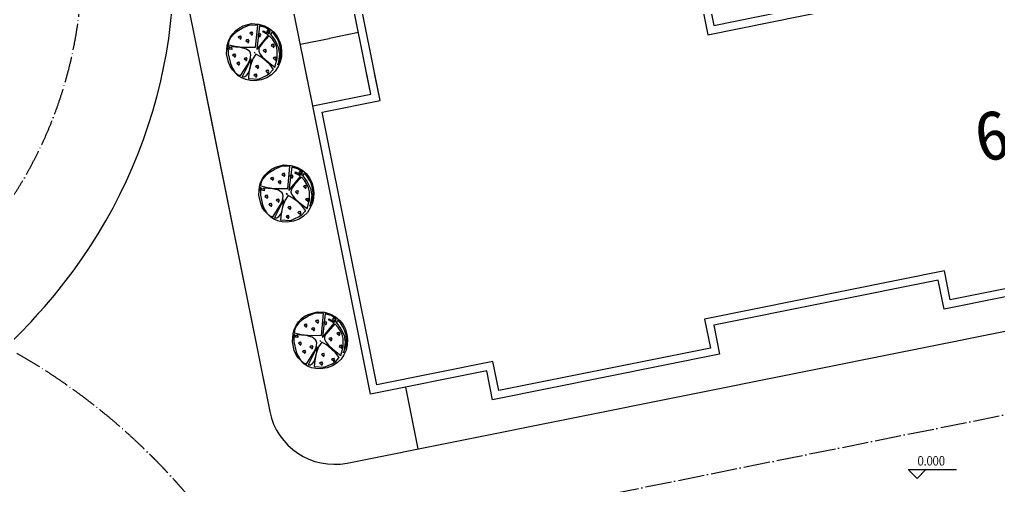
# Model space of a CAD drawing. Extents: x 1035948 to 1665131, y -158296 to 142149.
# Drawn here: x 1431022 to 1466764, y 25295 to 42329 of the extents above; entities that cross this region are included whole.
import ezdxf
from ezdxf.enums import TextEntityAlignment as Align

# ---------------------------------------------------------------- set-up
doc = ezdxf.new("R2010")
doc.units = 0
doc.header["$LTSCALE"] = 200
doc.header["$MEASUREMENT"] = 0
doc.linetypes.add('ACAD_ISO04W100', pattern=[30.5, 24, -3, 0.5, -3])
doc.layers.get('0').update_dxf_attribs({"linetype": 'CONTINUOUS'})
doc.layers.get('DEFPOINTS').update_dxf_attribs({"linetype": 'CONTINUOUS'})
for name, color, linetype in [('CH1', 7, 'CONTINUOUS'), ('DL', 21, 'CONTINUOUS'), ('LMLK', 123, 'CONTINUOUS'), ('PUB_DIM', 3, 'CONTINUOUS'), ('ZXX', 6, 'ACAD_ISO04W100'), ('桂花', 7, 'CONTINUOUS')]:
    doc.layers.add(name, color=color, linetype=linetype)
doc.styles.add('DIM_FONT', font='SIMPLEX.shx', dxfattribs={"width": 0.8})
doc.styles.add('H1', font='SimSun.ttf')
doc.dimstyles.new('NORMAL', dxfattribs={"dimscale": 3, "dimtxt": 0.18, "dimasz": 0.18, "dimexe": 0.18, "dimexo": 0.0625, "dimgap": 0.09, "dimtad": 0, "dimtih": 1, "dimtoh": 1, "dimdec": 4, "dimzin": 0, "dimdsep": 46, "dimtxsty": 'Standard', "dimblk1": '_DIMX', "dimblk2": '_DIMX', "dimcen": 0.09, "dimadec": 0, "dimazin": 0, "dimtfac": 1, "dimtdec": 4, "dimtofl": 0, "dimtmove": 0, "dimatfit": 3, "dimfxl": 0, "dimtolj": 1, "dimtzin": 0, "dimarcsym": 0})

# ---------------------------------------------------------------- blocks, each defined once
blk = doc.blocks.new('ZW05')
at = {"layer": '桂花', "color": 3, "linetype": 'Continuous'}
for points in [[(-114.438762914855, 1933.574757192284), (375.9082371061668, 1895.85575709492), (798.5392370917834, 1767.551757086068), (1153.157236993313, 1578.956757152453), (1447.484236970078, 1329.773756692186), (1681.52023702208, 1028.021757019684), (1847.543236989994, 703.4007569178939), (1953.275237033144, 348.7827568780631), (1990.994236992206, -20.98224287852645), (1975.847236998845, -390.7472431883216), (1892.984236970078, -753.08724283427), (1741.811237085145, -1085.133243046701), (1538.069237019867, -1394.607242878526), (1274.036237029824, -1658.64024300687), (949.415237066336, -1862.38224321045), (557.0782370674424, -2005.83324293606), (111.8752369778231, -2073.846243020147), (-220.1707629580051, -2058.699243303388), (-529.644762928132, -1990.686243219301), (-808.8247629115358, -1877.529242927209), (-1058.007762956899, -1718.931242931634), (-1465.491762949154, -1296.300242807716), (-1623.792762896046, -1047.414242949337), (-1737.246762960218, -775.6592432148755), (-1865.550762969069, -187.0052429847419), (-1827.534762961324, 409.0737568028271), (-1744.671762932558, 695.9757568072528), (-1616.367762923706, 967.7307570949197), (-1442.919762983453, 1224.338757112622), (-1224.030762924813, 1450.652757143602), (-974.8477630177513, 1639.247757077217), (-703.0927630066872, 1767.551757086068), (-114.438762914855, 1933.574757192284)], [(-265.6117629380897, 1835.564757170156), (-718.2397630000487, 1639.247757077217), (-1208.883762931451, 1337.495756851509), (-1420.050762969069, 1148.900756917894), (-1593.795762958005, 944.8617572188377), (-1706.952762973495, 711.1227570772171), (-1752.096762904897, 454.5147570595145), (-1722.099762966856, 454.5147570595145), (-1261.749763022177, 341.357756767422), (-786.2527629458345, 288.491756953299), (164.7412370685488, 273.3447572365403), (315.6172370431013, 1812.99275678955), (-265.6117629380897, 1835.564757170156)], [(436.4962370796129, 1782.698756802827), (240.1792369866744, 152.4657567851245), (262.751237090677, 152.4657567851245), (1040.000236977823, 1103.459757214412), (1040.000236977823, 1156.325757028535), (662.810236972291, 1360.067757232115), (692.8072370486334, 1405.211756886914), (692.8072370486334, 1435.505756873637), (1092.866237068549, 1231.763757223263), (1115.43823703425, 1231.763757223263), (1115.43823703425, 1254.335757050663), (1145.732237020973, 1254.335757050663), (1191.173237001058, 1405.211756886914), (1032.575237005483, 1548.66275716573), (851.4052370442078, 1661.819756904617), (436.4962370796129, 1782.698756802827)], [(1115.43823703425, 1080.887756833807), (640.2382370065898, 552.5247570816427), (481.6402370110154, 356.2077569887042), (391.0552370995283, 182.7597567718476), (383.6302369888872, 9.311757108196616), (466.4932370176539, -187.0052429847419), (655.0882370895706, -413.3192430157214), (964.5622370596975, -700.2212430201471), (1523.219237075187, -1130.277243254706), (1681.52023702208, -519.0512431971729), (1681.52023702208, 54.45575676299632), (1621.229237097315, 326.2107570506632), (1508.072237081826, 590.2437571790069), (1342.04923697561, 839.4267570860684), (1115.43823703425, 1080.887756833807)], [(1319.477237009909, 1329.773756692186), (1191.173237001058, 1178.897756855935), (1221.1702370774, 1156.325757028535), (1530.644237047527, 741.1197570152581), (1749.533237106167, 288.491756953299), (1840.118237017654, -209.5772428121418), (1764.680237099528, -753.08724283427), (1719.239236981142, -956.8292430378497), (1719.239236981142, -934.2572432104498), (1840.118237017654, -647.3552432060242), (1915.556237074081, -345.6032429803163), (1930.703237067442, -36.12924314849079), (1892.984236970078, 280.7697567939758), (1817.546237051953, 575.0967569090426), (1689.242237043101, 861.9987569134682), (1523.219237075187, 1118.606756931171), (1319.477237009909, 1329.773756692186)], [(-1774.965762919281, 348.7827568780631), (-1759.818762925919, -187.0052429847419), (-1601.220762930345, -873.6692432370037), (-1465.491762949154, -1190.865243228152), (-1299.46876298124, -1462.323242913932), (-1103.151763026603, -1643.493243290111), (-869.1157629746012, -1711.506242820993), (-869.1157629746012, -1688.934242993593), (-363.6217629602179, -896.5382431130856), (-212.7457629856654, -564.4922429006547), (-159.8797628949396, -270.1652427855879), (-182.4517629989423, -141.8612427767366), (-242.7427629237063, -28.40724298916757), (-484.2037629480474, 152.4657567851245), (-906.834762933664, 265.9197571258992), (-1548.35476297792, 303.6387572232634), (-1548.35476297792, 273.3447572365403), (-1472.916762921494, 152.4657567851245), (-1495.488763025496, 152.4657567851245), (-1495.488763025496, 122.4687568470836), (-1699.230762952473, 152.4657567851245), (-1699.230762952473, 175.3347572144121), (-1722.099762966856, 175.3347572144121), (-1699.230762952473, 228.200757028535), (-1601.220762930345, 250.7727568559349), (-1774.965762919281, 348.7827568780631)], [(-137.3077629292384, -526.476243307814), (-771.105762952473, -1786.944243015721), (-597.6577630122192, -1779.51924290508), (-461.6317629823461, -1688.934242993593), (-348.4747629668564, -1545.483243267983), (-265.6117629380897, -1349.166243175045), (-167.3047630055808, -911.3882427811623), (-137.3077629292384, -526.476243307814)], [(187.3132370342501, -202.1522432547063), (-31.57576302438974, -534.1982429139316), (-197.5987629923038, -1001.973243245855), (-303.3307628971525, -1492.617242900655), (-341.0497629945166, -1915.248243024573), (-318.1807629801333, -1915.248243024573), (360.7612369745038, -1960.392243232578), (919.4182369899936, -1711.506242820993), (1168.304236986674, -1545.483243267983), (1379.768237072974, -1304.022242967039), (1417.487237032037, -1281.153243090957), (1176.026237007696, -964.2542431484908), (859.1272370652296, -662.5022429227829), (519.3592369700782, -398.4692427944392), (187.3132370342501, -202.1522432547063)], [(59.00923702539876, -73.84824324585497), (134.4472370818257, -149.2862428873777), (59.00923702539876, -73.84824324585497)]]:
    blk.add_lwpolyline(points, dxfattribs=at)
at = {"layer": '桂花', "color": 51, "linetype": 'ByBlock', "elevation": 4619.999999999989}
for points in [[(1168.767418496776, 1381.28455915302), (1101.777032680809, 1498.113515688106), (1060.442539304029, 1456.795957889408), (993.452153487131, 1456.795957889408), (942.1403686064295, 1406.929939856753), (1009.130754422862, 1339.967001354322), (1060.442539304029, 1372.736098919064), (1076.12114023976, 1264.455602619797), (1118.880960973911, 1288.67623994872)], [(-827.5649699321948, 957.7183693181723), (-894.5553557481617, 1074.547325853258), (-935.889849124942, 1033.22976805456), (-1002.88023494184, 1033.22976805456), (-1054.192019822542, 983.3637500219047), (-987.2016340061091, 916.4008115194738), (-935.889849124942, 949.1699090842158), (-920.2112481892109, 840.889412784949), (-877.4514274550602, 865.1100501138717)], [(-294.297975980211, 711.7768246587366), (-361.2883617961779, 828.6057811938226), (-402.6228551729582, 787.2882233951241), (-469.6132409898564, 787.2882233951241), (-520.9250258705579, 737.422205362469), (-453.9346400541253, 670.459266860038), (-402.6228551729582, 703.22836442478), (-386.9442542372271, 594.9478681255132), (-344.1844335030764, 619.168505454436)], [(-20.82829857757315, 1244.649877043441), (-87.81868439354002, 1361.478833578527), (-129.1531777703203, 1320.161275779828), (-196.1435635872185, 1320.161275779828), (-247.45534846792, 1270.295257747173), (-180.4649626514874, 1203.332319244742), (-129.1531777703203, 1236.101416809484), (-113.4745768345892, 1127.820920510218), (-70.71475610043854, 1152.04155783914)], [(539.7849144362845, 1121.679104713723), (472.7945286203176, 1238.508061248809), (431.4600352435373, 1197.190503450111), (364.4696494266391, 1197.190503450111), (313.1578645459376, 1147.324485417455), (380.1482503623702, 1080.361546915025), (431.4600352435373, 1113.130644479766), (447.1386361792684, 1004.8501481805), (489.8984569134191, 1029.070785509422)], [(922.6439601560123, 14.94215374067426), (855.6535743400455, 131.7711102757603), (814.3190809632652, 90.45355247706175), (747.328695146367, 90.45355247706175), (696.0169102656655, 40.58753444440663), (763.007296082098, -26.37540405802429), (814.3190809632652, 6.393693506717682), (829.9976818989962, -101.8868027925491), (872.7575026331469, -77.66616546362638)], [(1483.25717316987, 383.8544707316905), (1416.266787353903, 500.6834272667766), (1374.932293977123, 459.365869468078), (1307.941908160225, 459.365869468078), (1256.630123279523, 409.4998514354229), (1323.620509095956, 342.536912932992), (1374.932293977123, 375.306010497734), (1390.610894912854, 267.0255141984671), (1433.370715647005, 291.2461515273899)], [(-1224.097873861436, -299.3162904046476), (-1291.088259677403, -182.4873338695616), (-1332.422753054183, -223.8048916682601), (-1399.413138871081, -223.8048916682601), (-1450.724923751783, -273.6709097009152), (-1383.73453793535, -340.6338482033461), (-1332.422753054183, -307.8647506386042), (-1316.744152118452, -416.145246937871), (-1273.984331384301, -391.9246096089482)], [(-417.3597051505931, -558.9217448458076), (-484.3500909665599, -442.0927883107215), (-525.6845843433402, -483.4103461094201), (-592.6749701602384, -483.4103461094201), (-643.9867550409399, -533.2763641420752), (-576.9963692245074, -600.2393026445061), (-525.6845843433402, -567.4702050797641), (-510.0059834076092, -675.7507013790309), (-467.2461626734585, -651.5300640501082)], [(1633.666618758813, -517.9317817818373), (1566.676232942846, -401.1028252467513), (1525.341739566065, -442.4203830454499), (1458.351353749167, -442.4203830454499), (1407.039568868466, -492.286401078105), (1474.029954684898, -559.2493395805359), (1525.341739566065, -526.4802420157939), (1541.020340501796, -634.7607383150607), (1583.780161235947, -610.540100986138)], [(-936.9543382497504, -873.1801889911294), (-1003.944724065717, -756.3512324560434), (-1045.279217442498, -797.6687902547419), (-1112.269603259396, -797.6687902547419), (-1163.581388140097, -847.534808287397), (-1096.591002323665, -914.4977467898279), (-1045.279217442498, -881.728649225086), (-1029.600616506767, -990.0091455243528), (-986.8407957726158, -965.78850819543)], [(389.3769662040286, -1091.795680368319), (322.3865803880617, -974.9667238332331), (281.0520870112814, -1016.284281631932), (214.0617011943832, -1016.284281631932), (162.7499163136818, -1066.150299664587), (229.7403021301143, -1133.113238167018), (281.0520870112814, -1100.344140602276), (296.7306879470125, -1208.624636901543), (339.4905086811632, -1184.40399957262)], [(1100.399624806829, -1433.38106093742), (1033.409238990862, -1316.552104402333), (992.0747456140816, -1357.869662201032), (925.0843597971834, -1357.869662201032), (873.772574916482, -1407.735680233687), (940.7629607329145, -1474.698618736118), (992.0747456140816, -1441.929521171376), (1007.753346549813, -1550.210017470643), (1050.513167283963, -1525.98938014172)], [(266.3152370336466, -1706.649542018771), (199.3248512176797, -1589.820585483685), (157.9903578408994, -1631.138143282384), (90.99997202400118, -1631.138143282384), (39.68818714329973, -1681.004161315039), (106.6785729597323, -1747.96709981747), (157.9903578408994, -1715.198002252728), (173.6689587766305, -1823.478498551995), (216.4287795107812, -1799.257861223072)]]:
    blk.add_lwpolyline(points, close=True, dxfattribs=at)
blk = doc.blocks.new('*D567')
at = {"layer": 'CH1', "color": 0, "lineweight": -2}
for p, q in [((1443380.54624691, 41854.13882968514), (1442324.089407981, 41641.9235949133)), ((1443381.038744917, 41854.42900543008), (1443380.969323405, 41854.77460187639)), ((1441263.132569053, 41428.80442491072), (1442319.589407981, 41641.0196596825)), ((1441262.566218374, 41428.88190495971), (1441262.496796862, 41429.22750140604))]:
    blk.add_line(p, q, dxfattribs=at)
at = {"layer": 'CH1', "color": 0}
for points in [[(1443380.528522268, 41854.2270670757), (1443380.563971551, 41854.0505922946), (1443381.075671253, 41854.2451775331)], [(1441263.114844412, 41428.89266230128), (1441263.150293695, 41428.71618752019), (1441262.60314471, 41428.69807706276)]]:
    blk.add_solid(points, dxfattribs=at)
at = {"layer": 'DEFPOINTS', "color": 0}
for p in [(1443381.075671253, 41854.2451775331, -18083.76634331583), (1443381.075671253, 41854.2451775331), (1441262.60314471, 41428.69807706273, -18083.76634331583)]:
    blk.add_point(p, dxfattribs=at)
at = {"layer": 'CH1', "color": 0, "insert": (1442321.839407981, 41641.4716272979), "char_height": 0.54, "attachment_point": 5}
blk.add_mtext('\\A1;2160.7906', dxfattribs=at)
blk = doc.blocks.new('_DIMX')
blk.add_line((-150, 0), (150, 0))
at = {"const_width": 50}
blk.add_lwpolyline([(-70, -70), (70, 70)], dxfattribs=at)

msp = doc.modelspace()

# ---------------------------------------------------------------- linework, layer by layer
msp.add_arc((1414313.48821827, 46921.68122847927), 23176.21211021748, 302.5265373397947, 318.6445150722008)
at = {"layer": 'CH1'}
msp.add_arc((1417736.938845063, 44366.6948757869), 18921.4622317857, 316.9119892765702, 63.19890009972215, dxfattribs=at)
at = {"layer": 'DL'}
for p, q in [((1436330.994166505, 47019.9842116247), (1440145.715318198, 28029.41431378096, -2.088199835270643e-08)), ((1441715.461693495, 39178.27740640345, -18083.76634331583), (1440484.446085875, 45295.64667485851, -18083.76634331583)), ((1437665.187507187, 40378.05918564857, -7.30506144464016e-09), (1440145.715318631, 28029.41431395884, -2.088199835270643e-08)), ((1437665.187506754, 40378.05918564851, -7.30506144464016e-09), (1440145.715318198, 28029.41431395884, -2.088199835270643e-08)), ((1441715.461693927, 39178.27740658133, -18083.76634331583), (1441474.026195929, 40378.05918564857, -18083.76634331583)), ((1441715.461693495, 39178.27740658133, -18083.76634331583), (1441474.026195496, 40378.05918564851, -18083.76634331583)), ((1442970.938749902, 26148.9878488637), (1492468.345430995, 36082.32809399173)), ((1442970.938749469, 26148.98784868588), (1492468.345430562, 36082.32809381391)), ((1442970.938749469, 26148.9878488637), (1492468.345430562, 36082.32809399173)), ((1445566.736448708, 26669.92305494234, -1322.183689576483), (1445114.983456721, 28918.85460975987, -18083.76634331583)), ((1445566.736448276, 26669.92305476451, -1322.183689576483), (1445114.983456288, 28918.85460958205, -18083.76634331583)), ((1445566.736448275, 26669.92305494234, -1322.183689576483), (1445114.983456288, 28918.85460975987, -18083.76634331583))]:
    msp.add_line(p, q, dxfattribs=at)
for centre in [(1442498.712399765, 28502.07141606591), (1442498.712399333, 28502.07141588809), (1442498.712399333, 28502.07141606591)]:
    msp.add_arc(centre, 2400, 191.3581021646327, 281.3476134924807, dxfattribs=at)
at = {"layer": 'LMLK', "elevation": -18083.76634331583}
for points in [[(1491410.76004705, 49160.7954029359), (1493523.537293476, 38642.89845026581), (1489288.142547434, 37792.11566647032), (1489500.838243383, 36733.26697995991), (1481218.28851779, 35069.51398053789), (1481005.592821841, 36128.36266704823), (1472817.162979494, 34483.51595171058), (1473029.858675443, 33424.66726520017), (1464747.30894985, 31760.91426577815), (1464534.613253901, 32819.7629522885), (1456346.183411554, 31174.91623695084), (1456558.879107503, 30116.06755044032), (1448276.329381911, 28452.31455101829), (1448063.633685961, 29511.16323752876), (1443828.23893992, 28660.38045373338), (1441715.461693495, 39178.27740640345), (1443833.159066516, 39603.66879830125), (1442982.37628272, 43839.06354434288)], [(1491185.119249567, 48821.7169009467), (1493184.458791486, 38868.53924774885), (1488949.064045445, 38017.75646395347), (1489161.759741394, 36958.90777744295), (1481443.929315273, 35408.59248252708), (1481231.233619324, 36467.44116903743), (1472478.084477505, 34709.15674919373), (1472690.780173454, 33650.30806268321), (1464972.949747333, 32099.99276776717), (1464760.254051385, 33158.84145427769), (1456007.104909565, 31400.55703443388), (1456219.800605514, 30341.70834792347), (1448501.970179393, 28791.39305300743), (1448289.274483445, 29850.24173951783), (1444053.879737403, 28999.45895572245), (1442054.540195484, 38952.63660892041), (1444172.237568505, 39378.02800081804), (1443321.454784709, 43613.42274685984)], [(1455500.320754355, 46353.59932756027), (1456351.10353815, 42118.20458151866), (1460304.138634455, 42912.26851306099)], [(1455274.679956871, 46014.5208255711), (1456125.462740667, 41779.12607952947), (1460643.217136445, 42686.62771557795)], [(1493174.987756227, 40378.05918564845), (1493523.537293908, 38642.89845044364), (1489288.142547867, 37792.11566664814), (1489500.838243815, 36733.26698013779), (1481218.288518223, 35069.51398071571), (1481005.592822274, 36128.36266722612), (1472817.162979927, 34483.5159518884), (1473029.858675875, 33424.66726537806), (1464747.308950283, 31760.91426595597), (1464534.613254334, 32819.76295246638), (1456346.183411987, 31174.91623712867), (1456558.879107936, 30116.06755061814), (1448276.329382343, 28452.31455119612), (1448063.633686394, 29511.16323770664), (1443828.238940353, 28660.38045391126), (1441715.461693927, 39178.27740658133), (1443833.159066948, 39603.66879847908), (1443677.603788434, 40378.05918564857)], [(1493174.987755794, 40378.05918564845), (1493523.537293475, 38642.89845044364), (1489288.142547434, 37792.11566664814), (1489500.838243383, 36733.26698013779), (1481218.28851779, 35069.51398071571), (1481005.592821841, 36128.36266722612), (1472817.162979494, 34483.5159518884), (1473029.858675442, 33424.66726537806), (1464747.30894985, 31760.91426595597), (1464534.613253901, 32819.76295246638), (1456346.183411554, 31174.91623712867), (1456558.879107503, 30116.06755061814), (1448276.32938191, 28452.31455119612), (1448063.633685961, 29511.16323770664), (1443828.23893992, 28660.38045391126), (1441715.461693495, 39178.27740658133), (1443833.159066516, 39603.66879847908), (1443677.603788001, 40378.05918564851)], [(1492881.234735647, 40378.05918564863), (1493184.458791919, 38868.53924792667), (1488949.064045877, 38017.75646413129), (1489161.759741826, 36958.90777762083), (1481443.929315706, 35408.5924827049), (1481231.233619757, 36467.44116921525), (1472478.084477937, 34709.15674937156), (1472690.780173887, 33650.30806286109), (1464972.949747766, 32099.99276794505), (1464760.254051817, 33158.84145445551), (1456007.104909998, 31400.5570346117), (1456219.800605946, 30341.70834810135), (1448501.970179826, 28791.39305318531), (1448289.274483877, 29850.24173969566), (1444053.879737836, 28999.45895590028), (1442054.540195917, 38952.63660909829), (1444172.237568937, 39378.02800099587), (1443971.356809014, 40378.05918564857)], [(1492881.234735214, 40378.05918564857), (1493184.458791486, 38868.53924792667), (1488949.064045445, 38017.75646413129), (1489161.759741394, 36958.90777762083), (1481443.929315273, 35408.5924827049), (1481231.233619324, 36467.44116921525), (1472478.084477504, 34709.15674937156), (1472690.780173454, 33650.30806286109), (1464972.949747333, 32099.99276794505), (1464760.254051384, 33158.84145445551), (1456007.104909565, 31400.5570346117), (1456219.800605514, 30341.70834810135), (1448501.970179393, 28791.39305318531), (1448289.274483444, 29850.24173969566), (1444053.879737403, 28999.45895590028), (1442054.540195484, 38952.63660909829), (1444172.237568504, 39378.02800099587), (1443971.356808581, 40378.05918564851)]]:
    msp.add_lwpolyline(points, dxfattribs=at)
at = {"layer": 'PUB_DIM'}
for p, q in [((1463434.460808791, 25907.45849709673), (1464082.460808791, 25907.45849709673)), ((1463758.460808791, 25583.45849709673), (1463434.460808791, 25907.45849709673)), ((1463758.460808791, 25907.45849709673), (1465196.403665934, 25907.45849709673)), ((1464082.460808791, 25907.45849709673), (1463758.460808791, 25583.45849709673))]:
    msp.add_line(p, q, dxfattribs=at)
at = {"layer": 'ZXX', "ltscale": 0.2}
for p, q in [((1452662.523038848, 25034.12851719471), (1493729.879164818, 33298.22933190729)), ((1452662.523038415, 25034.12851701688), (1493729.879164385, 33298.22933172947)), ((1452662.523038415, 25034.12851719471), (1493729.879164385, 33298.22933190729))]:
    msp.add_line(p, q, dxfattribs=at)
for centre, radius, start, end in [((1417736.938845063, 44366.6948757869), 15561.4622317857, 316.9119892765702, 63.19890009972215), ((1419219.766875156, 9734.674041657825), 23534.19283905135, 10.33163838107357, 70.16408981157679), ((1419219.766875589, 9734.674041835708), 23534.19283905135, 10.33163838107357, 45.34542084384665), ((1419219.766875156, 9734.674041835708), 23534.19283905135, 10.33163838107357, 45.34542084384665)]:
    msp.add_arc(centre, radius, start, end, dxfattribs=at)

# ---------------------------------------------------------------- block references
at = {"layer": '桂花', "ltscale": 20, "xscale": 0.5201999999117106, "yscale": 0.5201999999990221, "zscale": 0.5202}
for p in [(1439545.827215187, 41176.14880698238, -27056.10777786575), (1440720.513290958, 36021.54586146597, -27056.10777786575), (1441946.274879608, 30662.80033610796, -27056.10777786575)]:
    msp.add_blockref('ZW05', p, dxfattribs=at)

# ---------------------------------------------------------------- texts
at = {"style": 'H1'}
msp.add_text('6栋', height=1800, rotation=11.35810216463273, dxfattribs=at).set_placement((1467681.172771669, 38388.56182871503, -18083.76634331583), align=Align.MIDDLE)
at = {"layer": 'PUB_DIM', "style": 'DIM_FONT', "width": 0.8}
msp.add_text('0.000', height=324, dxfattribs=at).set_placement((1464275.821370448, 26228.59598363418), align=Align.MIDDLE)

# ---------------------------------------------------------------- dimensions: what is measured, and where the dimension line sits
at = {"layer": 'CH1'}
dim = msp.add_aligned_dim(p1=(1441262.60314471, 41428.69807706273, -18083.76634331583), p2=(1443381.075671253, 41854.24517753313, -18083.76634331583), distance=-2.8500542425959327e-11, dimstyle='NORMAL', override={"dimscale": 3, "dimblk1": '_DIMX', "dimblk2": '_DIMX'}, dxfattribs=at)
dim.commit()
dim.dimension.update_dxf_attribs({"geometry": '*D567', "text_midpoint": (1442321.839407981, 41641.4716272979)})

doc.saveas('drawing.dxf')
